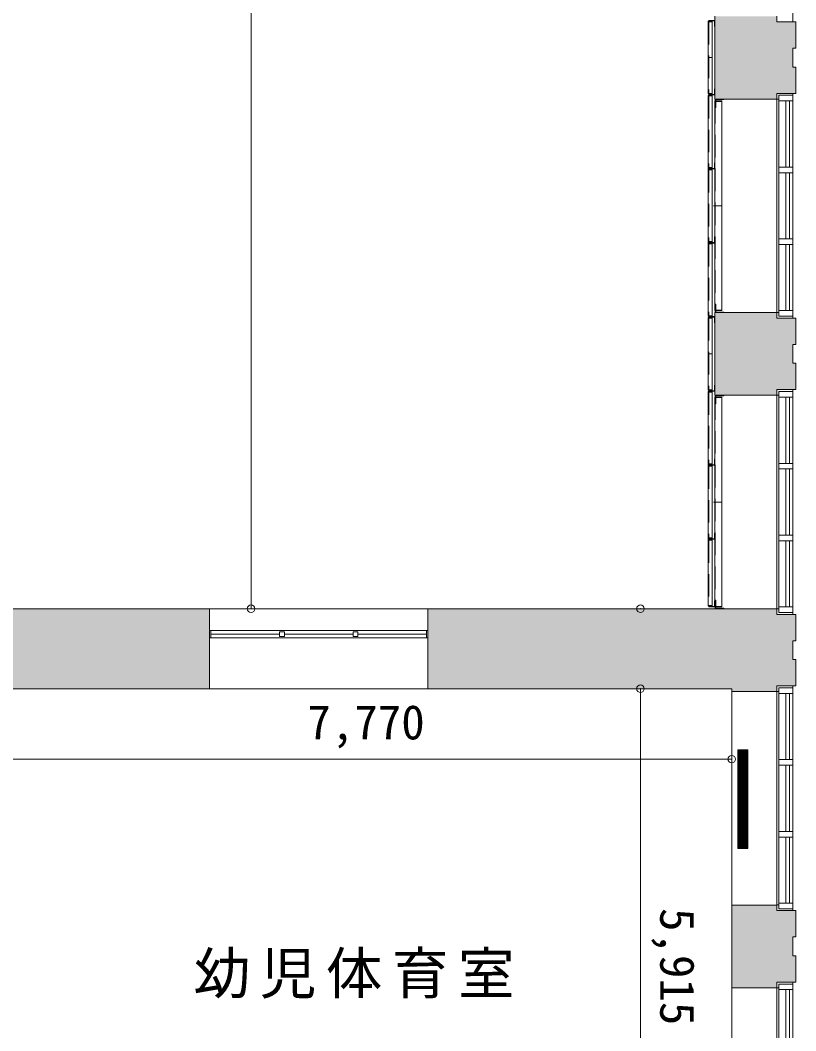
# Model space of a CAD drawing. Units: millimetres, scale not verified. Extents: x -61855 to 52913, y -114842 to -21833.
# Drawn here: x 44671 to 52913, y -67238 to -56492 of the extents above; entities that cross this region are included whole.
import ezdxf
from ezdxf.enums import TextEntityAlignment as Align

# ---------------------------------------------------------------- set-up
doc = ezdxf.new("R2010")
doc.units = ezdxf.units.MM
doc.header["$LTSCALE"] = 200
doc.header["$PDMODE"] = 32
doc.header["$PDSIZE"] = 80
doc.linetypes.add('DASHED1', pattern=[1.8, 1.2, -0.6])
for name, color, linetype, lineweight in [('0-1_躯体', 7, 'Continuous', 9), ('0-2_建具', 7, 'Continuous', 9), ('0-3_仕上', 4, 'Continuous', 5), ('0-6_寸法', 4, 'Continuous', 5)]:
    doc.layers.add(name, color=color, linetype=linetype, lineweight=lineweight)
doc.layers.add('0-4_室名', color=7, linetype='Continuous')
doc.styles.add('・', font='')
doc.styles.add('ＭＳ ゴシック', font='')
doc.styles.get('・').set_extended_font_data('・')
doc.styles.get('ＭＳ ゴシック').set_extended_font_data('MS Gothic')

msp = doc.modelspace()

# ---------------------------------------------------------------- linework, layer by layer
at = {"layer": '0-1_躯体'}
for p, q in [((52053.2, -57330), (52053.2, -56450)), ((52913.2, -56510), (52713.2, -56510)), ((52913.2, -56510), (52913.2, -56790)), ((52913.2, -56990), (52883.2, -56990)), ((52913.2, -56990), (52913.2, -57270)), ((52713.2, -59659.9), (52713.2, -57270)), ((52713.2, -57270), (52913.2, -57270)), ((52053.2, -57330), (52713.2, -57330)), ((52053.2, -60480), (52053.2, -59600)), ((52053.2, -59600), (52713.2, -59600)), ((52913.2, -59660), (52713.2, -59660)), ((52913.2, -59660), (52913.2, -59940)), ((52913.2, -60140), (52883.2, -60140)), ((52913.2, -60140), (52913.2, -60420)), ((52053.2, -60480), (52713.2, -60480)), ((52713.2, -62810), (52713.2, -60420)), ((52713.2, -60420), (52913.2, -60420)), ((52317.6, -62750), (24003.2, -62750)), ((46683.2, -63600), (46683.2, -62750)), ((49003.2, -63600), (49003.2, -62750)), ((52233.2, -62750), (52713.2, -62750)), ((52913.2, -62810), (52713.2, -62810)), ((52913.2, -62810), (52913.2, -63090)), ((52913.2, -63290), (52883.2, -63290)), ((52913.2, -63290), (52913.2, -63570)), ((44463.2, -63600), (52233.2, -63600)), ((52233.2, -63630), (52233.2, -63600)), ((52713.2, -65960), (52713.2, -63570)), ((52713.2, -63570), (52913.2, -63570)), ((52233.2, -63630), (52713.2, -63630)), ((52233.2, -63630), (52233.2, -69050)), ((52233.2, -65900), (52713.2, -65900)), ((52233.2, -66780), (52233.2, -65900)), ((52913.2, -65960), (52713.2, -65960)), ((52913.2, -65960), (52913.2, -66240)), ((52913.2, -66440), (52883.2, -66440)), ((52913.2, -66440), (52913.2, -66720)), ((52713.2, -66720), (52913.2, -66720)), ((52233.2, -66780), (52713.2, -66780))]:
    msp.add_line(p, q, dxfattribs=at)
for points in [[(52913.2, -56790), (52883.2, -56790), (52883.2, -56990)], [(52913.2, -59940), (52883.2, -59940), (52883.2, -60140)], [(52913.2, -63090), (52883.2, -63090), (52883.2, -63290)], [(52913.2, -66240), (52883.2, -66240), (52883.2, -66440)]]:
    msp.add_lwpolyline(points, dxfattribs=at)
at = {"layer": '0-1_躯体', "color": 9}
for points in [[(52713.2, -56449.9), (52053.2, -56449.9), (52713.2, -57330), (52053.2, -57330)], [(52913.2, -56790), (52913.2, -56510), (52713.2, -56790), (52713.2, -56510)], [(52883.2, -56790), (52713.2, -56790), (52883.2, -56990), (52713.2, -56990)], [(52913.2, -56990), (52713.2, -56990), (52913.2, -57270), (52713.2, -57270)], [(52713.2, -59599.9), (52053.2, -59599.9), (52713.2, -60480), (52053.2, -60480)], [(52913.2, -59940), (52913.2, -59660), (52713.2, -59940), (52713.2, -59660)], [(52883.2, -59940), (52713.2, -59940), (52883.2, -60140), (52713.2, -60140)], [(52913.2, -60140), (52713.2, -60140), (52913.2, -60420), (52713.2, -60420)], [(46683.2, -63600), (46683.2, -62750), (42608.2, -63600), (42608.2, -62750)], [(52233.2, -63600), (52233.2, -62750), (49003.2, -63600), (49003.2, -62750)], [(52713.2, -62749.9), (52233.2, -62749.9), (52713.2, -63630), (52233.2, -63630)], [(52883.2, -62810), (52713.2, -62810), (52883.2, -63570), (52713.2, -63570)], [(52913.2, -62810), (52883.2, -62810), (52913.2, -63090), (52883.2, -63090)], [(52913.2, -63570), (52913.2, -63290), (52883.2, -63570), (52883.2, -63290)], [(52713.2, -66780), (52713.2, -65900), (52233.2, -66780), (52233.2, -65900)], [(52913.2, -66240), (52913.2, -65960), (52713.2, -66240), (52713.2, -65960)], [(52883.2, -66240), (52713.2, -66240), (52883.2, -66440), (52713.2, -66440)], [(52913.2, -66440), (52713.2, -66440), (52913.2, -66720), (52713.2, -66720)]]:
    msp.add_solid(points, dxfattribs=at)
at = {"layer": '0-2_建具'}
for p, q in [((52883.2, -54155.3), (52883.2, -56509.9)), ((51983.2, -56503.7), (51983.2, -57276.2)), ((51983.2, -56503.7), (52023.2, -56503.7)), ((52053.2, -56493.7), (51988.2, -56493.7)), ((51988.2, -56498.7), (51988.2, -56493.7)), ((52023.2, -56503.7), (52023.2, -57276.2)), ((52053.2, -56558.7), (52053.2, -56493.7)), ((52713.2, -56509.9), (52713.2, -56449.9)), ((52713.2, -56509.9), (52883.2, -56509.9)), ((52053.2, -56558.7), (52048.2, -56558.7)), ((51983.2, -56890), (52023.2, -56890)), ((52053.2, -57221.2), (52048.2, -57221.2)), ((52053.2, -57221.2), (52053.2, -57286.2)), ((52713.2, -57270.1), (52713.2, -59640)), ((52713.2, -57270.1), (52883.2, -57270.1)), ((52883.2, -57305.3), (52883.2, -57270.1)), ((51983.2, -57276.2), (52023.2, -57276.2)), ((51983.2, -57291.2), (51983.2, -59638.7)), ((51983.2, -57291.2), (52023.2, -57291.2)), ((51988.2, -57281.2), (51988.2, -57286.2)), ((52053.2, -57286.2), (51988.2, -57286.2)), ((52023.2, -57291.2), (52023.2, -58063.7)), ((52053.2, -57350), (52053.2, -59580)), ((52058.2, -57330), (52148.2, -57330)), ((52058.2, -57330), (52058.2, -57420)), ((52063.2, -57335), (52148.2, -57335)), ((52063.2, -57335), (52063.2, -57420)), ((52148.2, -57330), (52148.2, -57335)), ((52713.2, -57330), (52733.2, -57330)), ((52883.2, -57290), (52733.2, -57290)), ((52733.2, -59640), (52733.2, -57290)), ((52883.2, -57350), (52733.2, -57350)), ((52808.2, -57350), (52808.2, -58053.7)), ((52845.7, -57350), (52845.7, -58053.7)), ((52883.2, -57305.3), (52883.2, -59659.9)), ((52058.2, -57420), (52063.2, -57420)), ((52048.2, -58008.7), (52048.2, -58068.7)), ((52053.2, -58008.7), (52048.2, -58008.7)), ((52053.2, -58008.7), (52053.2, -58073.7)), ((51983.2, -58063.7), (52023.2, -58063.7)), ((51983.2, -58078.7), (52023.2, -58078.7)), ((51983.2, -58078.7), (52023.2, -58078.7)), ((51988.2, -58068.7), (51988.2, -58073.7)), ((52048.2, -58068.7), (51988.2, -58068.7)), ((52053.2, -58073.7), (51988.2, -58073.7)), ((52023.2, -58078.7), (52023.2, -58851.2)), ((52883.2, -58053.7), (52733.2, -58053.7)), ((52883.2, -58113.7), (52733.2, -58113.7)), ((52808.2, -58113.7), (52808.2, -58817)), ((52845.7, -58113.7), (52845.7, -58817)), ((52039.1, -58465), (52132.2, -58465)), ((51983.2, -58851.2), (52023.2, -58851.2)), ((51983.2, -58866.2), (52023.2, -58866.2)), ((51988.2, -58856.2), (51988.2, -58861.2)), ((52048.2, -58856.2), (51988.2, -58856.2)), ((52053.2, -58861.2), (51988.2, -58861.2)), ((52023.2, -58866.2), (52023.2, -59638.7)), ((52048.2, -58796.2), (52048.2, -58856.2)), ((52053.2, -58796.2), (52048.2, -58796.2)), ((52053.2, -58796.2), (52053.2, -58861.2)), ((52883.2, -58817), (52733.2, -58817)), ((52883.2, -58877), (52733.2, -58877)), ((52808.2, -59580), (52808.2, -58877)), ((52845.7, -59580), (52845.7, -58877)), ((52058.2, -59600), (52058.2, -59510)), ((52058.2, -59510), (52063.2, -59510)), ((52063.2, -59595), (52063.2, -59510)), ((52053.2, -59580), (52128.2, -59580)), ((52058.2, -59600), (52148.2, -59600)), ((52063.2, -59595), (52148.2, -59595)), ((52148.2, -59600), (52148.2, -59595)), ((52713.2, -59659.9), (52713.2, -59599.9)), ((52733.2, -59599.9), (52713.2, -59599.9)), ((52883.2, -59580), (52733.2, -59580)), ((51983.2, -59638.7), (52023.2, -59638.7)), ((51983.2, -59653.7), (51983.2, -60426.2)), ((51983.2, -59653.7), (52023.2, -59653.7)), ((52053.2, -59643.7), (51988.2, -59643.7)), ((51988.2, -59648.7), (51988.2, -59643.7)), ((52023.2, -59653.7), (52023.2, -60426.2)), ((52053.2, -59708.7), (52048.2, -59708.7)), ((52053.2, -59708.7), (52053.2, -59643.7)), ((52713.2, -59659.9), (52883.2, -59659.9)), ((52883.2, -59640), (52733.2, -59640)), ((51983.2, -60040), (52023.2, -60040)), ((52053.2, -60371.2), (52048.2, -60371.2)), ((52053.2, -60371.2), (52053.2, -60436.2)), ((51983.2, -60426.2), (52023.2, -60426.2)), ((51983.2, -60441.2), (51983.2, -62720)), ((51983.2, -60441.2), (52023.2, -60441.2)), ((51988.2, -60431.2), (51988.2, -60436.2)), ((52053.2, -60436.2), (51988.2, -60436.2)), ((52023.2, -60441.2), (52023.2, -61213.7)), ((52058.2, -60480), (52148.2, -60480)), ((52058.2, -60480), (52058.2, -60570)), ((52063.2, -60485), (52148.2, -60485)), ((52063.2, -60485), (52063.2, -60570)), ((52148.2, -60480), (52148.2, -60485)), ((52713.2, -60420.1), (52713.2, -62790)), ((52713.2, -60420.1), (52883.2, -60420.1)), ((52713.2, -60480), (52733.2, -60480)), ((52883.2, -60440), (52733.2, -60440)), ((52733.2, -62790), (52733.2, -60440)), ((52883.2, -60455.3), (52883.2, -60420.1)), ((52883.2, -60455.3), (52883.2, -62809.9)), ((52053.2, -60500), (52053.2, -62730)), ((52058.2, -60570), (52063.2, -60570)), ((52883.2, -60500), (52733.2, -60500)), ((52808.2, -60500), (52808.2, -61203.7)), ((52845.7, -60500), (52845.7, -61203.7)), ((51983.2, -61213.7), (52023.2, -61213.7)), ((51983.2, -61228.7), (52023.2, -61228.7)), ((51983.2, -61228.7), (52023.2, -61228.7)), ((51988.2, -61218.7), (51988.2, -61223.7)), ((52048.2, -61218.7), (51988.2, -61218.7)), ((52053.2, -61223.7), (51988.2, -61223.7)), ((52023.2, -61228.7), (52023.2, -62001.2)), ((52048.2, -61158.7), (52048.2, -61218.7)), ((52053.2, -61158.7), (52048.2, -61158.7)), ((52053.2, -61158.7), (52053.2, -61223.7)), ((52883.2, -61203.7), (52733.2, -61203.7)), ((52883.2, -61263.7), (52733.2, -61263.7)), ((52808.2, -61263.7), (52808.2, -61967)), ((52845.7, -61263.7), (52845.7, -61967)), ((52039.1, -61615), (52132.2, -61615)), ((51983.2, -62001.2), (52023.2, -62001.2)), ((52048.2, -61946.2), (52048.2, -62006.2)), ((52053.2, -61946.2), (52048.2, -61946.2)), ((52053.2, -61946.2), (52053.2, -62011.2)), ((52883.2, -61967), (52733.2, -61967)), ((51983.2, -62016.2), (52023.2, -62016.2)), ((51988.2, -62006.2), (51988.2, -62011.2)), ((52048.2, -62006.2), (51988.2, -62006.2)), ((52053.2, -62011.2), (51988.2, -62011.2)), ((52023.2, -62016.2), (52023.2, -62720)), ((52883.2, -62027), (52733.2, -62027)), ((52808.2, -62730), (52808.2, -62027)), ((52845.7, -62730), (52845.7, -62027)), ((51983.2, -62720), (52023.2, -62720)), ((51988.2, -62725), (51988.2, -62730)), ((52048.2, -62725), (51988.2, -62725)), ((52053.2, -62730), (51988.2, -62730)), ((52048.2, -62665), (52048.2, -62725)), ((52053.2, -62665), (52048.2, -62665)), ((52053.2, -62665), (52053.2, -62730)), ((52053.2, -62730), (52128.2, -62730)), ((52058.2, -62750), (52058.2, -62660)), ((52058.2, -62660), (52063.2, -62660)), ((52058.2, -62750), (52148.2, -62750)), ((52063.2, -62745), (52063.2, -62660)), ((52063.2, -62745), (52148.2, -62745)), ((52148.2, -62750), (52148.2, -62745)), ((52713.2, -62809.9), (52713.2, -62749.9)), ((52733.2, -62749.9), (52713.2, -62749.9)), ((52883.2, -62730), (52733.2, -62730)), ((52713.2, -62809.9), (52883.2, -62809.9)), ((52883.2, -62790), (52733.2, -62790)), ((46698.2, -62980), (46683.2, -62980)), ((46683.2, -62980), (46683.2, -63060)), ((46683.2, -62980), (49003.2, -62980)), ((46698.2, -63060), (46683.2, -63060)), ((49003.2, -63060), (46683.2, -63060)), ((46698.2, -62980), (46698.2, -63060)), ((47428.2, -63020), (46698.2, -63020)), ((47428.2, -62995), (47478.2, -62995)), ((47428.2, -62995), (47428.2, -63045)), ((47428.2, -63045), (47478.2, -63045)), ((47478.2, -62995), (47478.2, -63045)), ((48208.2, -63020), (47478.2, -63020)), ((48208.2, -62995), (48258.2, -62995)), ((48208.2, -62995), (48208.2, -63045)), ((48208.2, -63045), (48258.2, -63045)), ((48258.2, -62995), (48258.2, -63045)), ((48988.2, -63020), (48258.2, -63020)), ((48988.2, -62980), (48988.2, -63060)), ((48988.2, -63060), (49003.2, -63060)), ((52713.2, -63570.1), (52713.2, -65940)), ((52713.2, -63570.1), (52883.2, -63570.1)), ((52883.2, -63590), (52733.2, -63590)), ((52733.2, -65940), (52733.2, -63590)), ((52883.2, -63605.3), (52883.2, -63570.1)), ((52883.2, -63605.3), (52883.2, -65959.9)), ((52713.2, -63630), (52733.2, -63630)), ((52883.2, -63650), (52733.2, -63650)), ((52808.2, -63650), (52808.2, -64353.7)), ((52845.7, -63650), (52845.7, -64353.7)), ((52883.2, -64353.7), (52733.2, -64353.7)), ((52883.2, -64413.7), (52733.2, -64413.7)), ((52808.2, -64413.7), (52808.2, -65117)), ((52845.7, -64413.7), (52845.7, -65117)), ((52883.2, -65117), (52733.2, -65117)), ((52883.2, -65177), (52733.2, -65177)), ((52808.2, -65880), (52808.2, -65177)), ((52845.7, -65880), (52845.7, -65177)), ((52713.2, -65959.9), (52713.2, -65899.9)), ((52733.2, -65899.9), (52713.2, -65899.9)), ((52713.2, -65959.9), (52883.2, -65959.9)), ((52883.2, -65880), (52733.2, -65880)), ((52883.2, -65940), (52733.2, -65940)), ((52713.2, -66720), (52713.2, -66780)), ((52713.2, -66720), (52883.2, -66720)), ((52883.2, -69074.7), (52883.2, -66720)), ((52713.2, -69109.9), (52713.2, -66740)), ((52733.2, -66780), (52713.2, -66780)), ((52883.2, -66740), (52733.2, -66740)), ((52733.2, -66740), (52733.2, -69090)), ((52883.2, -66800), (52733.2, -66800)), ((52808.2, -66800), (52808.2, -67503)), ((52845.7, -66800), (52845.7, -67503))]:
    msp.add_line(p, q, dxfattribs=at)
at = {"layer": '0-2_建具', "linetype": 'DASHED1'}
for p, q in [((51988.2, -56508.7), (51988.2, -57271.2)), ((51988.2, -56508.7), (52023.2, -56508.7)), ((51988.2, -57271.2), (52023.2, -57271.2)), ((51988.2, -57296.2), (52023.2, -57296.2)), ((52058.2, -57350), (52058.2, -59580)), ((52063.2, -57355), (52128.2, -57355)), ((51988.2, -58083.7), (52023.2, -58083.7)), ((51988.2, -58871.2), (52023.2, -58871.2)), ((51988.2, -58871.2), (51988.2, -59633.7)), ((51988.2, -59633.7), (52023.2, -59633.7)), ((52063.4, -59575), (52128.2, -59575)), ((51988.2, -59658.7), (51988.2, -60421.2)), ((51988.2, -59658.7), (52023.2, -59658.7)), ((51988.2, -60421.2), (52023.2, -60421.2)), ((51988.2, -60446.2), (52023.2, -60446.2)), ((52058.2, -60500), (52058.2, -62730)), ((52063.2, -60505), (52128.2, -60505)), ((51988.2, -61233.7), (52023.2, -61233.7)), ((51988.2, -62021.2), (51988.2, -62715)), ((51988.2, -62021.2), (52023.2, -62021.2)), ((51988.2, -62715), (52023.2, -62715)), ((52063.4, -62725), (52128.2, -62725))]:
    msp.add_line(p, q, dxfattribs=at)
at = {"layer": '0-2_建具'}
for points in [[(52048.2, -56558.7), (52048.2, -56498.7), (51988.2, -56498.7)], [(52048.2, -57221.2), (52048.2, -57281.2), (51988.2, -57281.2)], [(52053.2, -57350), (52128.2, -57350), (52128.2, -59580)], [(52048.2, -59708.7), (52048.2, -59648.7), (51988.2, -59648.7)], [(52048.2, -60371.2), (52048.2, -60431.2), (51988.2, -60431.2)], [(52053.2, -60500), (52128.2, -60500), (52128.2, -62730)], [(48988.2, -62980), (49003.2, -62980), (49003.2, -63060)]]:
    msp.add_lwpolyline(points, dxfattribs=at)
at = {"layer": '0-2_建具', "linetype": 'DASHED1'}
for points in [[(51988.2, -57296.2), (51988.2, -58058.7), (52023.2, -58058.7)], [(51988.2, -58083.7), (51988.2, -58846.2), (52023.2, -58846.2)], [(51988.2, -60446.2), (51988.2, -61208.7), (52023.2, -61208.7)], [(51988.2, -61233.7), (51988.2, -61996.2), (52023.2, -61996.2)]]:
    msp.add_lwpolyline(points, dxfattribs=at)
at = {"layer": '0-3_仕上', "color": 7, "lineweight": 9}
for p, q in [((52298.2, -64250), (52403.2, -64250)), ((52298.2, -65300), (52298.2, -64250)), ((52300.2, -64252), (52401.2, -64252)), ((52300.2, -65298), (52300.2, -64252)), ((52302.2, -64254), (52399.2, -64254)), ((52302.2, -65296), (52302.2, -64254)), ((52399.2, -65296), (52399.2, -64254)), ((52401.2, -65298), (52401.2, -64252)), ((52403.2, -65300), (52403.2, -64250)), ((52302.2, -64264), (52399.2, -64264)), ((52302.2, -64266), (52399.2, -64266)), ((52302.2, -64276), (52399.2, -64276)), ((52302.2, -64278), (52399.2, -64278)), ((52302.2, -64288), (52399.2, -64288)), ((52302.2, -64290), (52399.2, -64290)), ((52302.2, -64300), (52399.2, -64300)), ((52302.2, -64302), (52399.2, -64302)), ((52302.2, -64312), (52399.2, -64312)), ((52302.2, -64314), (52399.2, -64314)), ((52302.2, -64324), (52399.2, -64324)), ((52302.2, -64326), (52399.2, -64326)), ((52302.2, -64336), (52399.2, -64336)), ((52302.2, -64338), (52399.2, -64338)), ((52302.2, -64348), (52399.2, -64348)), ((52302.2, -64350), (52399.2, -64350)), ((52302.2, -64360), (52399.2, -64360)), ((52302.2, -64362), (52399.2, -64362)), ((52302.2, -64372), (52399.2, -64372)), ((52302.2, -64374), (52399.2, -64374)), ((52302.2, -64384), (52399.2, -64384)), ((52302.2, -64386), (52399.2, -64386)), ((52302.2, -64396), (52399.2, -64396)), ((52302.2, -64398), (52399.2, -64398)), ((52302.2, -64408), (52399.2, -64408)), ((52302.2, -64410), (52399.2, -64410)), ((52302.2, -64420), (52399.2, -64420)), ((52302.2, -64422), (52399.2, -64422)), ((52302.2, -64432), (52399.2, -64432)), ((52302.2, -64434), (52399.2, -64434)), ((52302.2, -64444), (52399.2, -64444)), ((52302.2, -64446), (52399.2, -64446)), ((52302.2, -64456), (52399.2, -64456)), ((52302.2, -64458), (52399.2, -64458)), ((52302.2, -64468), (52399.2, -64468)), ((52302.2, -64470), (52399.2, -64470)), ((52302.2, -64480), (52399.2, -64480)), ((52302.2, -64482), (52399.2, -64482)), ((52302.2, -64492), (52399.2, -64492)), ((52302.2, -64494), (52399.2, -64494)), ((52302.2, -64504), (52399.2, -64504)), ((52302.2, -64506), (52399.2, -64506)), ((52302.2, -64516), (52399.2, -64516)), ((52302.2, -64518), (52399.2, -64518)), ((52302.2, -64528), (52399.2, -64528)), ((52302.2, -64530), (52399.2, -64530)), ((52302.2, -64540), (52399.2, -64540)), ((52302.2, -64542), (52399.2, -64542)), ((52302.2, -64552), (52399.2, -64552)), ((52302.2, -64554), (52399.2, -64554)), ((52302.2, -64564), (52399.2, -64564)), ((52302.2, -64566), (52399.2, -64566)), ((52302.2, -64576), (52399.2, -64576)), ((52302.2, -64578), (52399.2, -64578)), ((52302.2, -64588), (52399.2, -64588)), ((52302.2, -64590), (52399.2, -64590)), ((52302.2, -64600), (52399.2, -64600)), ((52302.2, -64602), (52399.2, -64602)), ((52302.2, -64612), (52399.2, -64612)), ((52302.2, -64614), (52399.2, -64614)), ((52302.2, -64624), (52399.2, -64624)), ((52302.2, -64626), (52399.2, -64626)), ((52302.2, -64636), (52399.2, -64636)), ((52302.2, -64638), (52399.2, -64638)), ((52302.2, -64648), (52399.2, -64648)), ((52302.2, -64650), (52399.2, -64650)), ((52302.2, -64660), (52399.2, -64660)), ((52302.2, -64662), (52399.2, -64662)), ((52302.2, -64672), (52399.2, -64672)), ((52302.2, -64674), (52399.2, -64674)), ((52302.2, -64684), (52399.2, -64684)), ((52302.2, -64686), (52399.2, -64686)), ((52302.2, -64696), (52399.2, -64696)), ((52302.2, -64698), (52399.2, -64698)), ((52302.2, -64708), (52399.2, -64708)), ((52302.2, -64710), (52399.2, -64710)), ((52302.2, -64720), (52399.2, -64720)), ((52302.2, -64722), (52399.2, -64722)), ((52302.2, -64732), (52399.2, -64732)), ((52302.2, -64734), (52399.2, -64734)), ((52302.2, -64744), (52399.2, -64744)), ((52302.2, -64746), (52399.2, -64746)), ((52302.2, -64756), (52399.2, -64756)), ((52302.2, -64758), (52399.2, -64758)), ((52302.2, -64768), (52399.2, -64768)), ((52302.2, -64770), (52399.2, -64770)), ((52302.2, -64780), (52399.2, -64780)), ((52302.2, -64782), (52399.2, -64782)), ((52302.2, -64792), (52399.2, -64792)), ((52302.2, -64794), (52399.2, -64794)), ((52302.2, -64804), (52399.2, -64804)), ((52302.2, -64806), (52399.2, -64806)), ((52302.2, -64816), (52399.2, -64816)), ((52302.2, -64818), (52399.2, -64818)), ((52302.2, -64828), (52399.2, -64828)), ((52302.2, -64830), (52399.2, -64830)), ((52302.2, -64840), (52399.2, -64840)), ((52302.2, -64842), (52399.2, -64842)), ((52302.2, -64852), (52399.2, -64852)), ((52302.2, -64854), (52399.2, -64854)), ((52302.2, -64864), (52399.2, -64864)), ((52302.2, -64866), (52399.2, -64866)), ((52302.2, -64876), (52399.2, -64876)), ((52302.2, -64878), (52399.2, -64878)), ((52302.2, -64888), (52399.2, -64888)), ((52302.2, -64890), (52399.2, -64890)), ((52302.2, -64900), (52399.2, -64900)), ((52302.2, -64902), (52399.2, -64902)), ((52302.2, -64912), (52399.2, -64912)), ((52302.2, -64914), (52399.2, -64914)), ((52302.2, -64924), (52399.2, -64924)), ((52302.2, -64926), (52399.2, -64926)), ((52302.2, -64936), (52399.2, -64936)), ((52302.2, -64938), (52399.2, -64938)), ((52302.2, -64948), (52399.2, -64948)), ((52302.2, -64950), (52399.2, -64950)), ((52302.2, -64960), (52399.2, -64960)), ((52302.2, -64962), (52399.2, -64962)), ((52302.2, -64972), (52399.2, -64972)), ((52302.2, -64974), (52399.2, -64974)), ((52302.2, -64984), (52399.2, -64984)), ((52302.2, -64986), (52399.2, -64986)), ((52302.2, -64996), (52399.2, -64996)), ((52302.2, -64998), (52399.2, -64998)), ((52302.2, -65008), (52399.2, -65008)), ((52302.2, -65010), (52399.2, -65010)), ((52302.2, -65020), (52399.2, -65020)), ((52302.2, -65022), (52399.2, -65022)), ((52302.2, -65032), (52399.2, -65032)), ((52302.2, -65034), (52399.2, -65034)), ((52302.2, -65044), (52399.2, -65044)), ((52302.2, -65046), (52399.2, -65046)), ((52302.2, -65056), (52399.2, -65056)), ((52302.2, -65058), (52399.2, -65058)), ((52302.2, -65068), (52399.2, -65068)), ((52302.2, -65070), (52399.2, -65070)), ((52302.2, -65080), (52399.2, -65080)), ((52302.2, -65082), (52399.2, -65082)), ((52302.2, -65092), (52399.2, -65092)), ((52302.2, -65094), (52399.2, -65094)), ((52302.2, -65104), (52399.2, -65104)), ((52302.2, -65106), (52399.2, -65106)), ((52302.2, -65116), (52399.2, -65116)), ((52302.2, -65118), (52399.2, -65118)), ((52302.2, -65128), (52399.2, -65128)), ((52302.2, -65130), (52399.2, -65130)), ((52302.2, -65140), (52399.2, -65140)), ((52302.2, -65142), (52399.2, -65142)), ((52302.2, -65152), (52399.2, -65152)), ((52302.2, -65154), (52399.2, -65154)), ((52302.2, -65164), (52399.2, -65164)), ((52302.2, -65166), (52399.2, -65166)), ((52302.2, -65176), (52399.2, -65176)), ((52302.2, -65178), (52399.2, -65178)), ((52302.2, -65188), (52399.2, -65188)), ((52302.2, -65190), (52399.2, -65190)), ((52302.2, -65200), (52399.2, -65200)), ((52302.2, -65202), (52399.2, -65202)), ((52302.2, -65212), (52399.2, -65212)), ((52302.2, -65214), (52399.2, -65214)), ((52302.2, -65224), (52399.2, -65224)), ((52302.2, -65226), (52399.2, -65226)), ((52298.2, -65300), (52403.2, -65300)), ((52300.2, -65298), (52401.2, -65298)), ((52302.2, -65236), (52399.2, -65236)), ((52302.2, -65238), (52399.2, -65238)), ((52302.2, -65248), (52399.2, -65248)), ((52302.2, -65250), (52399.2, -65250)), ((52302.2, -65260), (52399.2, -65260)), ((52302.2, -65262), (52399.2, -65262)), ((52302.2, -65272), (52399.2, -65272)), ((52302.2, -65274), (52399.2, -65274)), ((52302.2, -65284), (52399.2, -65284)), ((52302.2, -65286), (52399.2, -65286)), ((52302.2, -65296), (52399.2, -65296))]:
    msp.add_line(p, q, dxfattribs=at)
at = {"layer": '0-6_寸法'}
for p, q in [((47124.1, -27500), (47124.1, -62750)), ((47124.1, -62750), (47148.1, -62750)), ((51262.7, -62750), (51317.9, -62750)), ((51262.7, -63600), (51317.9, -63600)), ((52233.2, -64349.3), (44463.2, -64349.3))]:
    msp.add_line(p, q, dxfattribs=at)
msp.add_lwpolyline([(51262.7, -63600), (51262.7, -69515), (51317.9, -69515)], dxfattribs=at)
for p in [(47124.1, -62750), (51262.7, -62750), (51262.7, -63600), (52233.2, -64349.3)]:
    msp.add_point(p, dxfattribs=at)

# ---------------------------------------------------------------- texts
at = {"layer": '0-4_室名', "insert": (46515.9, -66896.4), "char_height": 439.9, "attachment_point": 7, "style": '・'}
msp.add_mtext('\\T1.17;幼児体育室', dxfattribs=at)
at = {"layer": '0-6_寸法', "style": 'ＭＳ ゴシック'}
msp.add_text('7,770', height=366.6, dxfattribs=at).set_placement((47723.2, -64249.3), align=Align.BOTTOM_LEFT)
msp.add_text('5,915', height=366.6, rotation=270, dxfattribs=at).set_placement((51362.7, -65932.5), align=Align.BOTTOM_LEFT)

doc.saveas('drawing.dxf')
